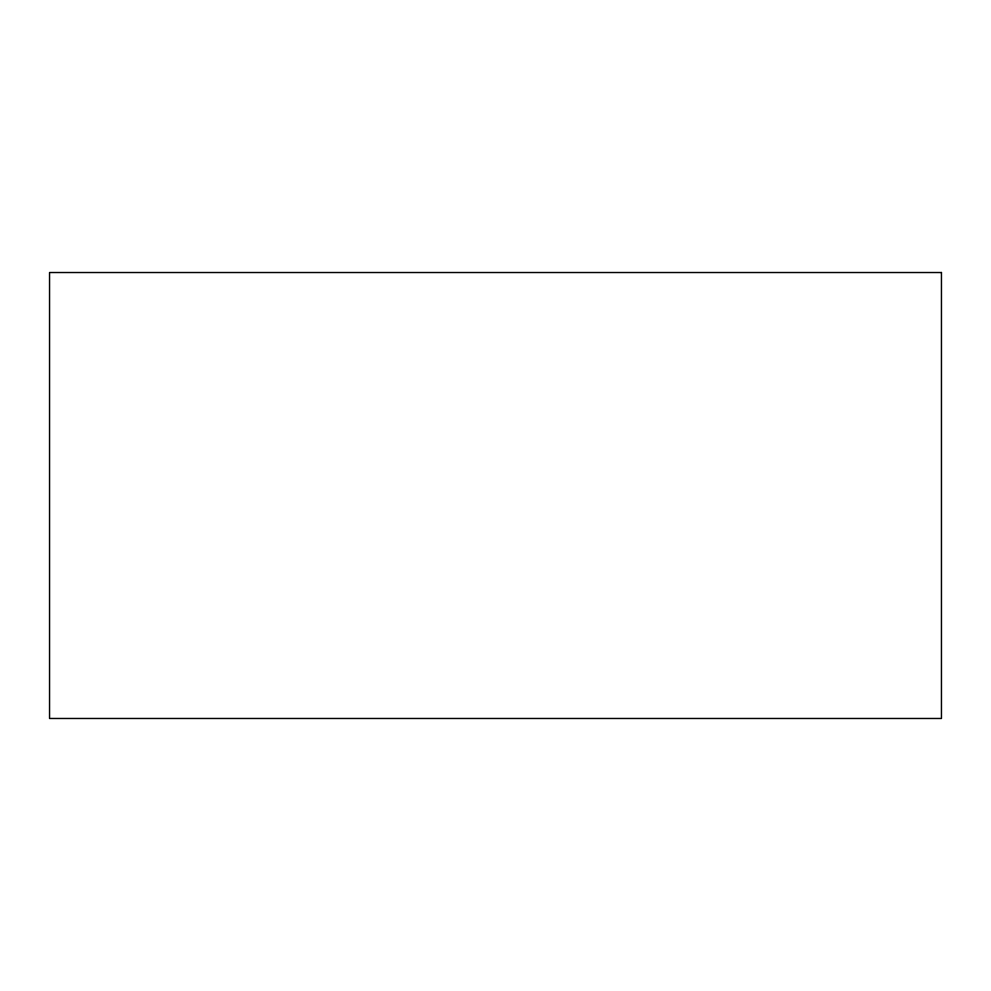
<?xml version="1.0" encoding="UTF-8"?>
<svg xmlns="http://www.w3.org/2000/svg" width="991" height="991" viewBox="0 0 991 991"><rect width="100%" height="100%" fill="white"/><g stroke="black" fill="none" stroke-linecap="round" stroke-linejoin="round"><path stroke-width="1.49" d="M941.45 272.525L49.55 272.525L49.55 718.475L941.45 718.475L941.45 272.525"/></g></svg>
